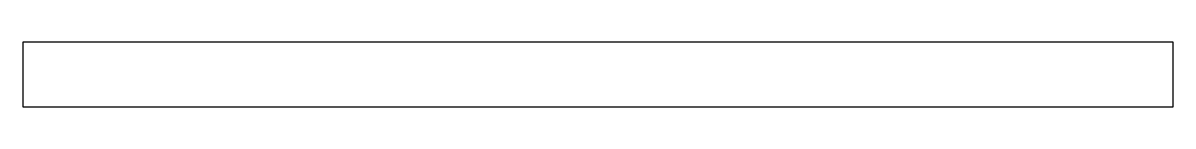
# Model space of a CAD drawing. Header units: millimetres. Extents: x -230 to 230, y -13 to 13.
import ezdxf

# ---------------------------------------------------------------- set-up
doc = ezdxf.new("R2010")
doc.units = ezdxf.units.MM
doc.layers.add('CUT_OUTER', color=1, linetype='Continuous')

msp = doc.modelspace()

# ---------------------------------------------------------------- linework, layer by layer
at = {"layer": 'CUT_OUTER'}
msp.add_lwpolyline([(-230, -13), (230, -13), (230, 13), (-230, 13)], close=True, dxfattribs=at)

doc.saveas('drawing.dxf')
